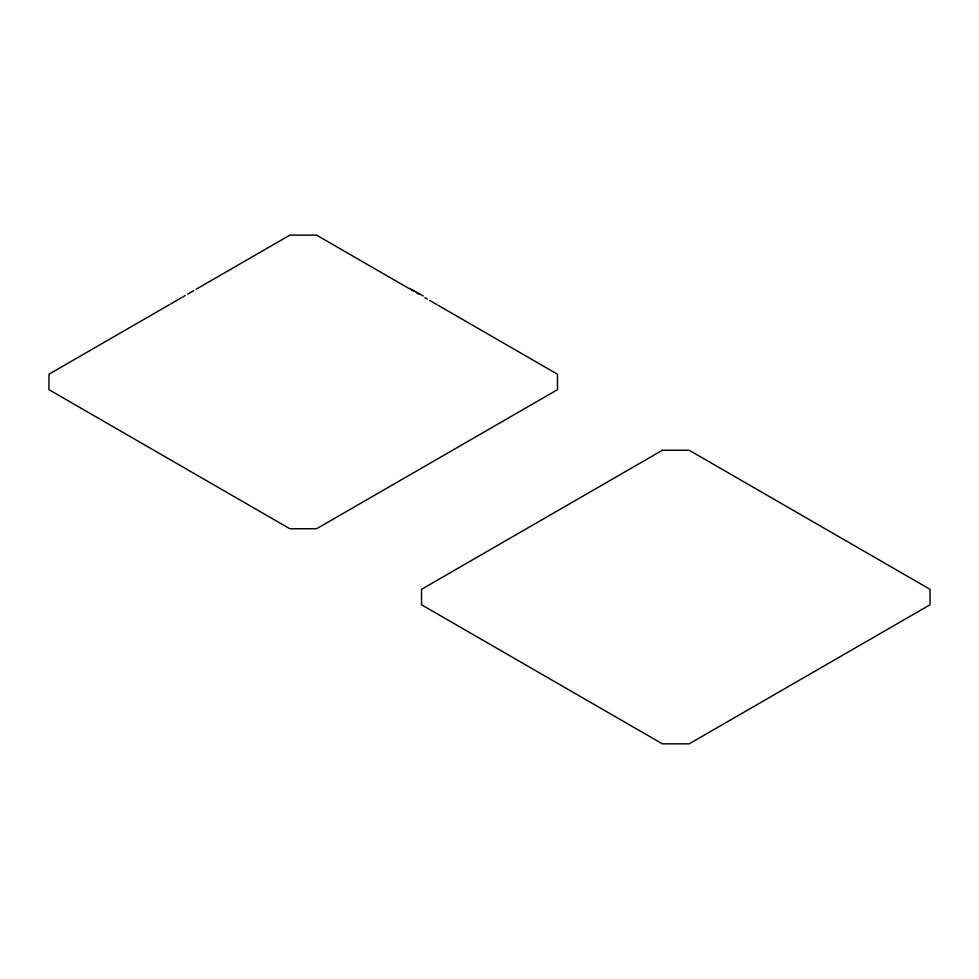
<?xml version="1.0" encoding="UTF-8"?>
<svg xmlns="http://www.w3.org/2000/svg" width="979" height="979" viewBox="0 0 979 979"><rect width="100%" height="100%" fill="white"/><g stroke="black" fill="none" stroke-linecap="round" stroke-linejoin="round"><path stroke-width="1.47" d="M169.391 304.689L48.95 374.223L48.95 389.679L289.833 528.746L316.596 528.746L557.479 389.679L557.479 374.223L438.249 305.387M170.603 303.979L181.556 297.665M182.767 296.955L185.202 295.56M187.638 294.153L193.72 290.641M196.155 289.233L289.833 235.156L316.596 235.156L409.051 288.536M409.797 288.364L423.197 295.976M410.274 289.233L413.921 291.338M416.356 292.745L418.792 294.153M424.874 297.665L427.309 299.072M429.732 300.467L437.038 304.689M662.404 450.254L421.521 589.321L421.521 604.777L662.404 743.844L689.167 743.844L930.05 604.777L930.05 589.321L689.167 450.254L662.404 450.254"/></g></svg>
